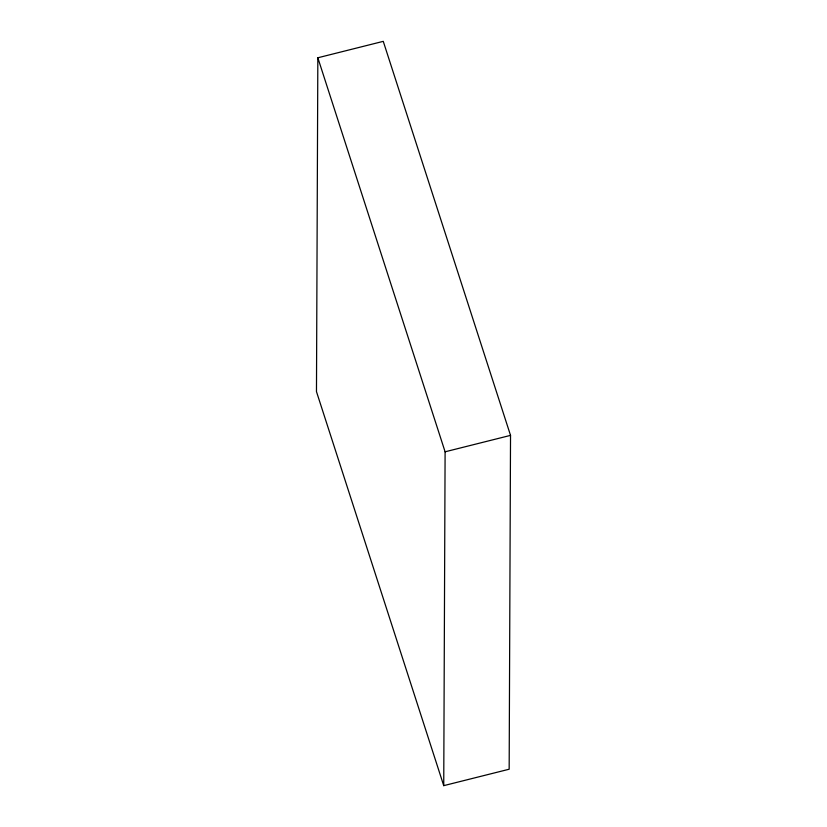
<?xml version="1.0" encoding="UTF-8"?>
<svg xmlns="http://www.w3.org/2000/svg" width="827" height="827" viewBox="0 0 827 827"><rect width="100%" height="100%" fill="white"/><g stroke="black" fill="none" stroke-linecap="round" stroke-linejoin="round"><path stroke-width="1.24" d="M317.837 57.776L316.472 391.626L443.737 785.65L509.163 769.224L510.528 435.374L383.263 41.35L317.837 57.776L445.102 451.8L443.737 785.65M445.102 451.8L510.528 435.374"/></g></svg>
